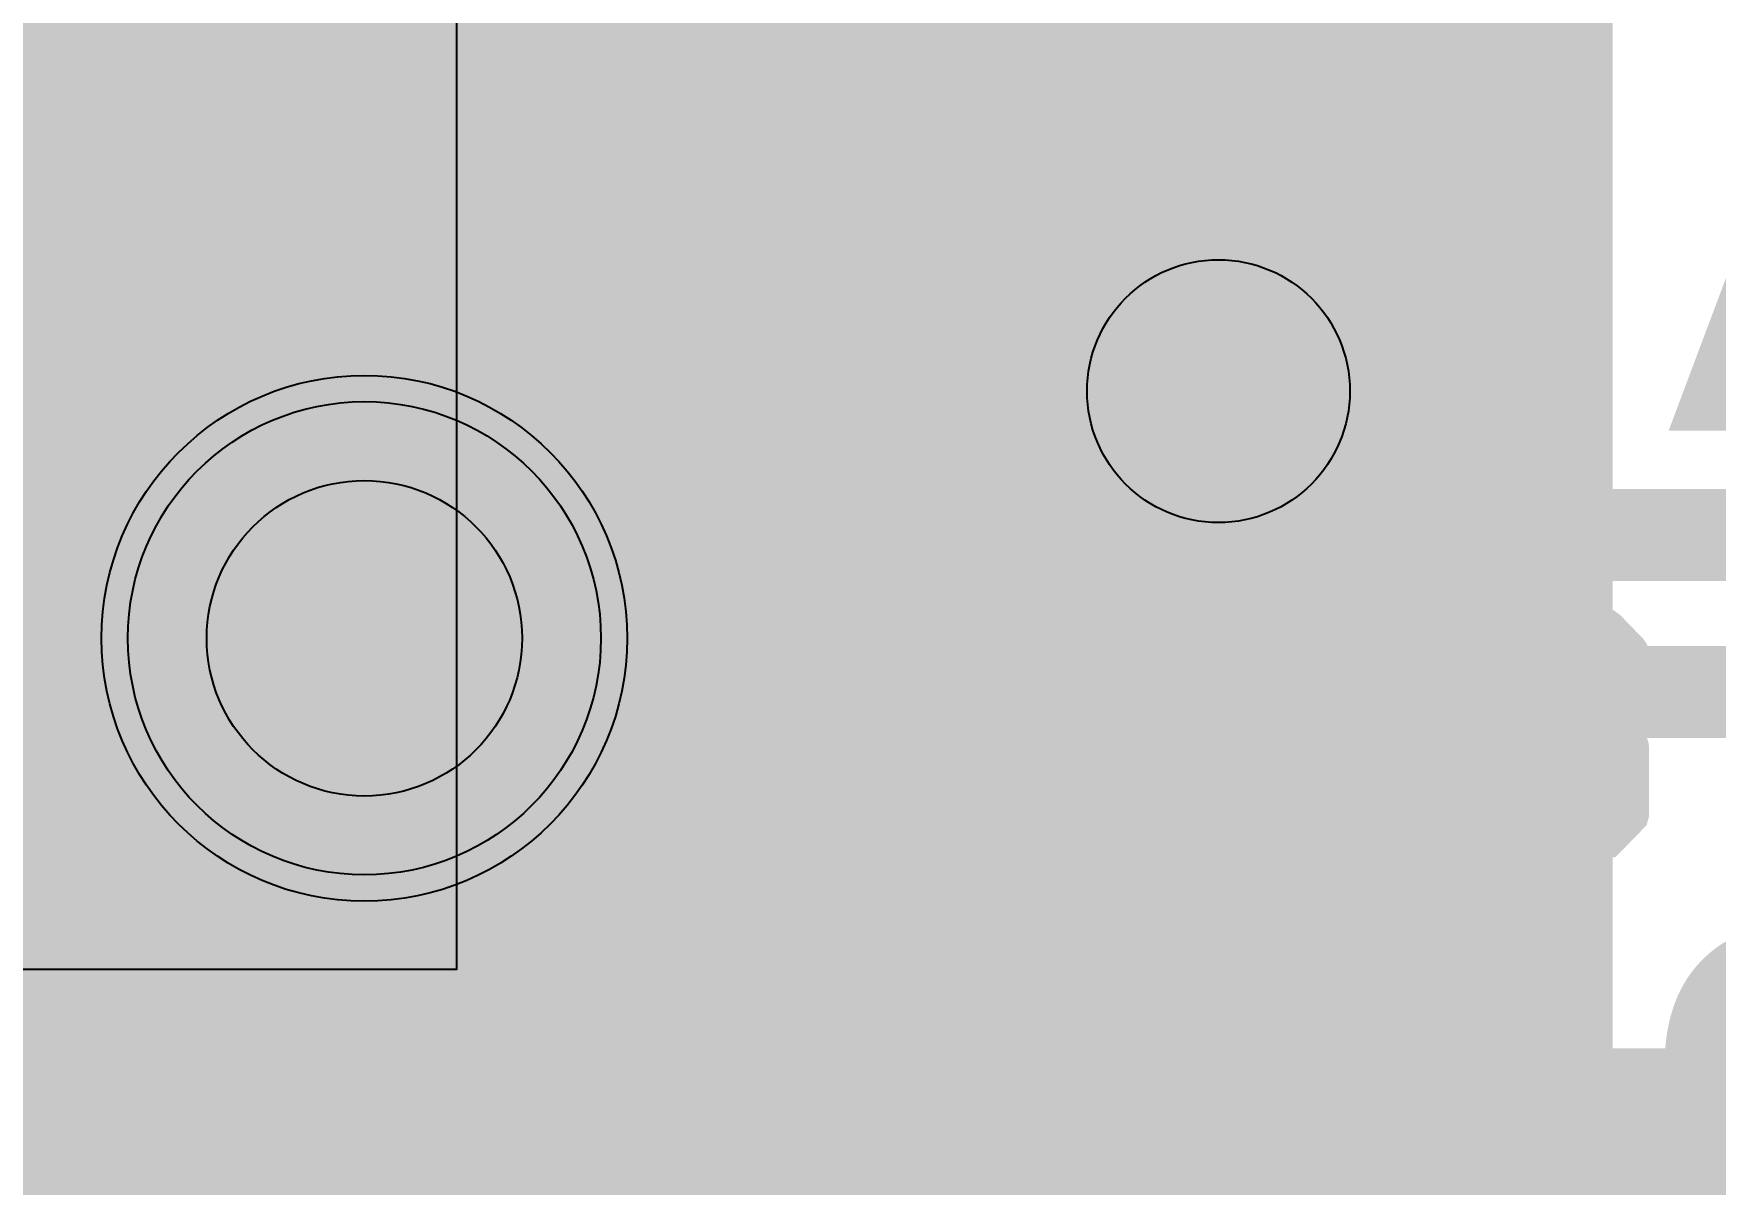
# Model space of a CAD drawing. Extents: x -28 to 199, y -61 to 255.
# Drawn here: x 74.99 to 81.39, y 218.23 to 222.61 of the extents above; entities that cross this region are included whole.
import ezdxf
from ezdxf.enums import TextEntityAlignment as Align

# ---------------------------------------------------------------- set-up
doc = ezdxf.new("R2010")
doc.units = 0
doc.header["$MEASUREMENT"] = 0
for name, color, linetype in [('ASSEMBLY_OUTLINES_TOP', 102, 'CONTINUOUS'), ('ASSEMBLY_PART_NUMBERS_BTM', 191, 'CONTINUOUS'), ('ASSEMBLY_PART_NUMBERS_TOP', 102, 'CONTINUOUS'), ('DRILL_DRAWING', 21, 'CONTINUOUS'), ('GENERATED_SILKSCREEN_BTM', 255, 'CONTINUOUS'), ('GENERATED_SILKSCREEN_TOP', 140, 'CONTINUOUS'), ('MOUNTING_HOLE_PADS_LAYER14', 150, 'CONTINUOUS'), ('MOUNTING_HOLE_PADS_LAYER17', 10, 'CONTINUOUS'), ('MOUNTING_HOLE_PADS_LAYER_2', 230, 'CONTINUOUS'), ('MOUNTING_HOLE_PADS_LAYER_3', 81, 'CONTINUOUS'), ('MOUNTING_HOLES_LAYER_2', 42, 'CONTINUOUS'), ('MOUNTING_HOLES_LAYER_3', 42, 'CONTINUOUS'), ('MOUNTING_HOLES_LAYER_BOT21', 42, 'CONTINUOUS'), ('MOUNTING_HOLES_LAYER_TOP', 42, 'CONTINUOUS'), ('PLACEMENT_OUTLINES_TOP', 130, 'CONTINUOUS'), ('PLANE_SHAPES_LAYER_2', 230, 'CONTINUOUS'), ('PLANE_SHAPES_LAYER_3', 81, 'CONTINUOUS'), ('SILKSCREEN_OUTLINES_TOP', 150, 'CONTINUOUS'), ('SILKSCREEN_REF_DES_BTM', 211, 'CONTINUOUS'), ('SILKSCREEN_REF_DES_TOP', 150, 'CONTINUOUS'), ('SOLDERMASK_PADS_BTM', 12, 'CONTINUOUS'), ('SOLDERMASK_PADS_TOP', 180, 'CONTINUOUS'), ('TRACES_LAYER_2', 230, 'CONTINUOUS'), ('TRACES_LAYER_BOTTOM', 10, 'CONTINUOUS'), ('TRACES_LAYER_TOP', 150, 'CONTINUOUS')]:
    doc.layers.add(name, color=color, linetype=linetype)
doc.styles.add('VERIBEST_GERBER_0', font='txt')

msp = doc.modelspace()

# ---------------------------------------------------------------- hatches: boundary and pattern name
at = {"layer": 'MOUNTING_HOLES_LAYER_2'}
h = msp.add_hatch(color=256, dxfattribs=at)
edge = h.paths.add_edge_path()
edge.add_arc((79.5, 221.25), 0.5, 0, 360)
h = msp.add_hatch(color=256, dxfattribs=at)
edge = h.paths.add_edge_path()
edge.add_arc((76.25, 220.31), 0.6, 0, 360)
at = {"layer": 'MOUNTING_HOLES_LAYER_3'}
h = msp.add_hatch(color=256, dxfattribs=at)
edge = h.paths.add_edge_path()
edge.add_arc((79.5, 221.25), 0.5, 0, 360)
h = msp.add_hatch(color=256, dxfattribs=at)
edge = h.paths.add_edge_path()
edge.add_arc((76.25, 220.31), 0.6, 0, 360)
at = {"layer": 'MOUNTING_HOLES_LAYER_BOT21'}
h = msp.add_hatch(color=256, dxfattribs=at)
edge = h.paths.add_edge_path()
edge.add_arc((79.5, 221.25), 0.5, 0, 360)
h = msp.add_hatch(color=256, dxfattribs=at)
edge = h.paths.add_edge_path()
edge.add_arc((76.25, 220.31), 0.6, 0, 360)
at = {"layer": 'MOUNTING_HOLES_LAYER_TOP'}
h = msp.add_hatch(color=256, dxfattribs=at)
edge = h.paths.add_edge_path()
edge.add_arc((79.5, 221.25), 0.5, 0, 360)
h = msp.add_hatch(color=256, dxfattribs=at)
edge = h.paths.add_edge_path()
edge.add_arc((76.25, 220.31), 0.6, 0, 360)
at = {"layer": 'PLANE_SHAPES_LAYER_2'}
h = msp.add_hatch(color=256, dxfattribs=at)
h.paths.add_polyline_path([(169.5, 129.25), (149.5, 129.25), (142.25, 122), (142.25, 90.5), (147.5, 90.5), (147.5, 80), (154, 80), (154, 69.25), (131.75, 69.25), (131.75, 73.25), (121.25, 73.25), (121.25, 81), (110.5, 81), (110.5, 125.75), (106.5, 125.75), (106.5, 128.75), (93.5, 128.75), (93.5, 120.25), (91.75, 120.25), (91.75, 121.5), (80, 121.5), (80, 118.25), (73.25, 118.25), (73.25, 124.5), (67.5, 124.5), (67.5, 128), (57.75, 128), (57.75, 120.25), (55.25, 120.25), (55.25, 121.5), (47.5, 121.5), (47.5, 119), (35, 119), (35, 134.75), (32.75, 134.75), (32.75, 159.75), (29.25, 159.75), (29.25, 175.25), (22.5, 175.25), (22.5, 195.25), (17.25, 195.25), (17.25, 198), (22.5, 198), (22.5, 216.5), (40.25, 216.5), (40.25, 235.5), (54.5, 235.5), (54.5, 254), (87.25, 254), (87.25, 236.25), (86.25, 236.25), (86.25, 228.75), (81, 228.75), (81, 218.75), (95.25, 218.75), (95.25, 194.5), (87, 194.5), (87, 172), (131.1, 172), (131.1, 208.75), (115.5, 208.75), (115.5, 213.75), (106.75, 213.75), (106.75, 218.75), (110.25, 222.25), (110.25, 226.25), (142.5, 226.25), (142.5, 221.5), (160.5, 221.5), (160.5, 240.75), (169.5, 240.75)])
h.paths.add_polyline_path([(35.5, 149.5), (41.75, 149.5), (41.75, 152), (39.25, 152), (39.25, 154), (37.75, 154), (37.75, 152), (35.5, 152)], flags=16)
h.paths.add_polyline_path([(37.5, 125.75), (37.5, 128.75), (42.75, 128.75), (42.75, 125.75)], flags=16)
h.paths.add_polyline_path([(52, 127.75), (52, 130.75), (54.25, 130.75), (54.25, 127.75)], flags=16)
h.paths.add_polyline_path([(50.75, 219.5), (50.75, 226.5), (71.75, 226.5), (71.75, 219.5)], flags=16)
h.paths.add_polyline_path([(66.5, 150.75), (66.5, 177.5), (72.25, 177.5), (72.25, 150.75)], flags=16)
h.paths.add_polyline_path([(47.25, 185.25), (73, 185.25), (73, 188.25), (70.25, 188.25), (70.25, 191), (47.25, 191)], flags=16)
h.paths.add_polyline_path([(84.5, 208), (84.5, 212.75), (85, 212.75), (85, 208)], flags=16)
h.paths.add_polyline_path([(61.5, 137.25), (87.75, 137.25), (87.75, 140.5), (84.75, 140.5), (84.75, 143), (61.5, 143)], flags=16)
h.paths.add_polyline_path([(88.75, 127), (88.75, 130), (91, 130), (91, 127)], flags=16)
h.paths.add_polyline_path([(85.5, 130.25), (85.5, 132.5), (91, 132.5), (91, 130.25)], flags=16)
h.paths.add_polyline_path([(108.75, 142.25), (135.75, 142.25), (135.75, 145.75), (132.25, 145.75), (132.25, 149), (108.75, 149)], flags=16)
h.paths.add_polyline_path([(114.25, 126.75), (140.75, 126.75), (140.75, 129.75), (137.25, 129.75), (137.25, 133), (114.25, 133)], flags=16)
h.paths.add_polyline_path([(155.25, 180.25), (166.25, 180.25), (166.25, 186.25), (152.25, 186.25), (152.25, 183), (155.25, 183)], flags=16)
at = {"layer": 'PLANE_SHAPES_LAYER_3'}
h = msp.add_hatch(color=256, dxfattribs=at)
h.paths.add_polyline_path([(169.5, 129.25), (149.5, 129.25), (142.25, 122), (142.25, 90.5), (147.5, 90.5), (147.5, 80), (154, 80), (154, 69.25), (131.75, 69.25), (131.75, 73.25), (121.25, 73.25), (121.25, 81), (110.5, 81), (110.5, 125.75), (106.5, 125.75), (106.5, 128.75), (93.5, 128.75), (93.5, 120.25), (91.75, 120.25), (91.75, 121.5), (80, 121.5), (80, 118.25), (73.25, 118.25), (73.25, 124.5), (67.5, 124.5), (67.5, 127.75), (58.25, 127.75), (58.25, 130.25), (88.75, 130.25), (88.75, 127), (91, 127), (91, 132.5), (55, 132.5), (55, 131.25), (52, 131.25), (52, 127.75), (55, 127.75), (55, 127.25), (57.75, 127.25), (57.75, 120.25), (55.25, 120.25), (55.25, 121.5), (47.5, 121.5), (47.5, 119), (35, 119), (35, 134.75), (32.75, 134.75), (32.75, 159.75), (29.25, 159.75), (29.25, 175.25), (22.5, 175.25), (22.5, 195.25), (17.25, 195.25), (17.25, 198), (22.5, 198), (22.5, 216.5), (40.25, 216.5), (40.25, 235.5), (54.5, 235.5), (54.5, 254), (87.25, 254), (87.25, 236.25), (86.25, 236.25), (86.25, 228.75), (81, 228.75), (81, 218.75), (95.25, 218.75), (95.25, 194.5), (87, 194.5), (87, 172), (131.1, 172), (131.1, 208.75), (115.5, 208.75), (115.5, 213.75), (106.75, 213.75), (106.75, 218.75), (110.25, 222.25), (110.25, 226.25), (142.5, 226.25), (142.5, 221.5), (160.5, 221.5), (160.5, 240.75), (169.5, 240.75)])
h.paths.add_polyline_path([(35.5, 149.5), (41.75, 149.5), (41.75, 152), (39.25, 152), (39.25, 154), (37.75, 154), (37.75, 152), (35.5, 152)], flags=16)
h.paths.add_polyline_path([(37.5, 125.75), (37.5, 128.75), (42.75, 128.75), (42.75, 125.75)], flags=16)
h.paths.add_polyline_path([(50.75, 219.5), (50.75, 226.5), (71.75, 226.5), (71.75, 219.5)], flags=16)
h.paths.add_polyline_path([(66.5, 150.75), (66.5, 177.5), (72.25, 177.5), (72.25, 150.75)], flags=16)
h.paths.add_polyline_path([(47.25, 185.25), (73, 185.25), (73, 188.25), (70.25, 188.25), (70.25, 191), (47.25, 191)], flags=16)
h.paths.add_polyline_path([(84.5, 208), (84.5, 212.75), (85, 212.75), (85, 208)], flags=16)
h.paths.add_polyline_path([(61.5, 137.25), (87.75, 137.25), (87.75, 140.5), (84.75, 140.5), (84.75, 143), (61.5, 143)], flags=16)
h.paths.add_polyline_path([(108.75, 142.25), (135.75, 142.25), (135.75, 145.75), (132.25, 145.75), (132.25, 149), (108.75, 149)], flags=16)
h.paths.add_polyline_path([(114.25, 126.75), (140.75, 126.75), (140.75, 129.75), (137.25, 129.75), (137.25, 133), (114.25, 133)], flags=16)
h.paths.add_polyline_path([(155.25, 180.25), (166.25, 180.25), (166.25, 186.25), (152.25, 186.25), (152.25, 183), (155.25, 183)], flags=16)

# ---------------------------------------------------------------- linework, layer by layer
at = {"layer": 'ASSEMBLY_OUTLINES_TOP', "const_width": 0.2}
msp.add_lwpolyline([(48.9, 219.05), (48.9, 226.45), (76.6, 226.45), (76.6, 219.05)], close=True, dxfattribs=at)
at = {"layer": 'GENERATED_SILKSCREEN_BTM', "const_width": 0.15}
for points in [[(74.29002, 218.41242), (75.11322, 218.41242), (75.11922, 218.41362), (75.12402, 218.41602), (75.12882, 218.41722), (75.13242, 218.42082), (75.29682, 218.62242), (75.29922, 218.62842), (75.30042, 218.62962), (75.30042, 218.63202), (75.30162, 218.63442), (75.30162, 218.63562), (75.30162, 218.63802), (75.30162, 219.04242), (75.30042, 219.04722), (75.29922, 219.05202), (75.29682, 219.05682), (75.13242, 219.25842), (75.12882, 219.26322), (75.12402, 219.26562), (75.11922, 219.26802), (75.11322, 219.26922), (74.29002, 219.26922)], [(74.30202, 219.22002), (75.10122, 219.22002), (75.25242, 219.03522), (75.25242, 218.64762), (75.10122, 218.46042), (74.30202, 218.46042), (74.15082, 218.64762), (74.15082, 219.03522), (74.30202, 219.22002)]]:
    msp.add_lwpolyline(points, dxfattribs=at)
at = {"layer": 'GENERATED_SILKSCREEN_TOP', "const_width": 0.15}
for points in [[(76.600005, 221.220012, 2.7616e-06), (76.599995, 221.220016), (76.599995, 226.449995), (48.900005, 226.449995), (48.900005, 221.220016, 2.7616e-06), (48.899995, 221.220012), (48.899995, 226.45, -0.4142135624), (48.9, 226.450005), (76.6, 226.450005, -0.4142135624), (76.600005, 226.45), (76.600005, 221.220012)], [(76.600005, 219.05, -0.4142135624), (76.6, 219.049995), (48.9, 219.049995, -0.4142135624), (48.899995, 219.05), (48.899995, 219.399988, 2.7616e-06), (48.900005, 219.399984), (48.900005, 219.050005), (76.599995, 219.050005), (76.599995, 219.399984, 2.7616e-06), (76.600005, 219.399988), (76.600005, 219.05)]]:
    msp.add_lwpolyline(points, format="xyb", dxfattribs=at)
for points in [[(78.824, 220.0424), (78.8264, 220.044), (78.8272, 220.048), (78.8296, 220.052), (78.8296, 220.056), (78.8296, 220.2208), (78.8296, 220.2248), (78.8272, 220.2272), (78.8272, 220.2296), (78.8264, 220.2304), (78.8256, 220.2312), (78.824, 220.2328), (78.688, 220.3432), (78.684, 220.3448), (78.6808, 220.3456), (78.6776, 220.3464), (78.2744, 220.3464), (78.2672, 220.3448), (78.2624, 220.3408), (78.2584, 220.336), (78.2568, 220.3304), (78.2568, 219.5624), (78.2584, 219.556), (78.2624, 219.552), (78.2672, 219.5496), (78.2728, 219.5488), (78.2792, 219.5496), (78.2848, 219.552), (78.2888, 219.556), (78.2904, 219.5624), (78.2904, 219.9304), (78.6664, 219.9304), (78.7976, 219.5576), (78.8008, 219.552), (78.8064, 219.5488), (78.8128, 219.548), (78.8176, 219.5496), (78.8224, 219.552), (78.8264, 219.556), (78.8288, 219.5616), (78.8272, 219.568), (78.696, 219.9408), (78.824, 220.0424)], [(79.4448, 220.3432), (79.5792, 220.2336), (79.5816, 220.2296), (79.5824, 220.2264), (79.584, 220.224), (79.5848, 220.2208), (79.5848, 220.1112), (79.584, 220.108), (79.5824, 220.1032), (79.5816, 220.0992), (79.5792, 220.0976), (79.0464, 219.6648), (79.0464, 219.5792), (79.5688, 219.5792), (79.5744, 219.5776), (79.5792, 219.5744), (79.5816, 219.5688), (79.5824, 219.5624), (79.5816, 219.5568), (79.5792, 219.5512), (79.5744, 219.548), (79.5688, 219.5464), (79.0296, 219.5464), (79.0232, 219.548), (79.0192, 219.552), (79.0152, 219.556), (79.0136, 219.5624), (79.0136, 219.672), (79.0144, 219.6744), (79.016, 219.68), (79.0176, 219.6824), (79.0192, 219.684), (79.0208, 219.6856), (79.5528, 220.1192), (79.5528, 220.2128), (79.428, 220.3136), (79.1696, 220.3136), (79.0392, 220.2072), (79.0336, 220.2056), (79.028, 220.2064), (79.0232, 220.2088), (79.02, 220.2136), (79.0168, 220.2184), (79.016, 220.224), (79.016, 220.2272), (79.0168, 220.2296), (79.0208, 220.2336), (79.1552, 220.3432), (79.1584, 220.344), (79.1608, 220.3448), (79.1616, 220.3456), (79.1648, 220.3464), (79.4344, 220.3464), (79.4376, 220.3456), (79.4384, 220.3456), (79.4392, 220.3448), (79.4416, 220.344), (79.4448, 220.3432)], [(80.2008, 220.3432), (80.3352, 220.2336), (80.3392, 220.2296), (80.34, 220.2232), (80.3392, 220.2184), (80.3376, 220.2144), (80.3352, 220.2112), (80.3312, 220.208), (80.3272, 220.2056), (80.3232, 220.2048), (80.3192, 220.2048), (80.316, 220.2072), (80.1848, 220.3136), (79.9256, 220.3136), (79.8024, 220.2128), (79.8024, 219.9256), (79.9112, 220.0144), (79.9144, 220.0152), (79.916, 220.016), (79.9168, 220.016), (79.9168, 220.0168), (79.9208, 220.0176), (80.1904, 220.0176), (80.1936, 220.0168), (80.1936, 220.016), (80.1952, 220.016), (80.1976, 220.0152), (80.2, 220.0144), (80.3352, 219.9056), (80.336, 219.9032), (80.3376, 219.9024), (80.3384, 219.9016), (80.3384, 219.9), (80.34, 219.8944), (80.3408, 219.892), (80.3408, 219.672), (80.34, 219.668), (80.3384, 219.6648), (80.3376, 219.6616), (80.3352, 219.6592), (80.2008, 219.5496), (80.1968, 219.548), (80.196, 219.5472), (80.1944, 219.5472), (80.1928, 219.5464), (80.192, 219.5464), (80.1904, 219.5464), (79.9208, 219.5464), (79.9176, 219.5472), (79.9144, 219.548), (79.9112, 219.5496), (79.7768, 219.6592), (79.7752, 219.6608), (79.7736, 219.6616), (79.772, 219.664), (79.7704, 219.6696), (79.7696, 219.672), (79.7696, 220.2208), (79.7704, 220.2248), (79.772, 220.228), (79.7736, 220.2296), (79.7752, 220.2312), (79.7768, 220.2336), (79.9112, 220.3432), (79.9144, 220.344), (79.9168, 220.3448), (79.9176, 220.3456), (79.9208, 220.3464), (80.1904, 220.3464), (80.1936, 220.3456), (80.1944, 220.3456), (80.1952, 220.3448), (80.1976, 220.344), (80.2008, 220.3432)], [(81.0624, 220.0512), (81.0368, 219.9744), (81.0624, 219.8976), (81.0624, 219.8952), (81.0632, 219.892), (81.0632, 219.6448), (81.0632, 219.6424), (81.0624, 219.64), (81.0616, 219.6368), (81.0584, 219.6336), (80.9784, 219.5512), (80.9752, 219.548), (80.9704, 219.5472), (80.9672, 219.5464), (80.6736, 219.5464), (80.6712, 219.5464), (80.6688, 219.5472), (80.6656, 219.548), (80.6624, 219.5512), (80.5824, 219.6336), (80.5792, 219.6368), (80.5776, 219.64), (80.5776, 219.6448), (80.5776, 219.892), (80.5776, 219.8952), (80.5776, 219.8968), (80.5784, 219.8976), (80.604, 219.9744), (80.5784, 220.0512), (80.5776, 220.052), (80.5776, 220.0568), (80.5776, 220.2488), (80.5776, 220.252), (80.5792, 220.256), (80.5824, 220.26), (80.6624, 220.3424), (80.6656, 220.3448), (80.6688, 220.3456), (80.6712, 220.3464), (80.6736, 220.3464), (80.9672, 220.3464), (80.9704, 220.3456), (80.9752, 220.3448), (80.9784, 220.3424), (81.0584, 220.26), (81.0616, 220.2552), (81.0624, 220.252), (81.0632, 220.2488), (81.0632, 220.0568), (81.0632, 220.0536), (81.0624, 220.052), (81.0624, 220.0512)], [(78.2904, 220.3136), (78.6728, 220.3136), (78.7976, 220.2128), (78.7976, 220.064), (78.6728, 219.9624), (78.2904, 219.9624), (78.2904, 220.3136)], [(80.6096, 220.24), (80.6096, 220.0584), (80.6312, 219.9896), (81.008, 219.9896), (81.0312, 220.0584), (81.0312, 220.24), (80.96, 220.3136), (80.6816, 220.3136), (80.6096, 220.24)], [(79.8024, 219.884), (79.8024, 219.68), (79.9256, 219.5792), (80.184, 219.5792), (80.3088, 219.68), (80.3088, 219.884), (80.184, 219.9856), (79.9256, 219.9856), (79.8024, 219.884)], [(80.6096, 219.8888), (80.6096, 219.652), (80.6816, 219.5792), (80.96, 219.5792), (81.0312, 219.652), (81.0312, 219.8888), (81.008, 219.9576), (80.6312, 219.9576), (80.6096, 219.8888)], [(79.4964, 218.85), (79.606, 218.9844), (79.6084, 218.9884), (79.6116, 218.9892), (79.6148, 218.9908), (79.6188, 218.9916), (80.1676, 218.9916), (80.1716, 218.9908), (80.1748, 218.9892), (80.1772, 218.9876), (80.178, 218.9868), (80.1804, 218.9844), (80.29, 218.85), (80.2908, 218.8476), (80.2916, 218.8452), (80.2924, 218.8444), (80.2932, 218.8412), (80.2932, 218.5716), (80.2924, 218.5676), (80.2916, 218.566), (80.2908, 218.5636), (80.29, 218.5612), (80.1804, 218.426), (80.1764, 218.4228), (80.17, 218.4212), (80.166, 218.422), (80.162, 218.4236), (80.158, 218.426), (80.1548, 218.43), (80.1524, 218.434), (80.1516, 218.438), (80.1516, 218.442), (80.154, 218.4452), (80.2604, 218.5772), (80.2604, 218.8356), (80.1596, 218.9588), (79.6268, 218.9588), (79.526, 218.8356), (79.526, 218.5772), (79.6324, 218.4452), (79.6348, 218.442), (79.6348, 218.438), (79.634, 218.434), (79.6316, 218.43), (79.6284, 218.426), (79.6244, 218.4236), (79.6204, 218.422), (79.6148, 218.4212), (79.61, 218.4228), (79.606, 218.426), (79.4964, 218.5612), (79.4948, 218.5644), (79.494, 218.5652), (79.494, 218.5676), (79.494, 218.5684), (79.4932, 218.5692), (79.4932, 218.5716), (79.4932, 218.8412), (79.494, 218.8444), (79.4948, 218.8476), (79.4964, 218.85)], [(78.6104, 218.3868), (78.612, 218.3812), (78.6152, 218.3764), (78.6208, 218.374), (78.6264, 218.3732), (78.6328, 218.374), (78.6384, 218.3764), (78.6416, 218.3812), (78.6432, 218.3868), (78.6432, 218.9268), (78.6416, 218.9324), (78.6376, 218.9364), (78.6336, 218.9412), (78.6272, 218.9428), (77.8592, 218.9428), (77.8536, 218.9412), (77.8488, 218.9372), (77.8464, 218.9324), (77.8456, 218.9268), (77.8464, 218.9204), (77.8488, 218.9148), (77.8536, 218.9108), (77.8592, 218.9092), (78.2632, 218.9092), (78.2632, 218.5468), (78.264, 218.5412), (78.268, 218.5364), (78.2736, 218.534), (78.2792, 218.5332), (78.2856, 218.534), (78.2912, 218.5364), (78.2944, 218.5412), (78.296, 218.5468), (78.296, 218.9092), (78.6104, 218.9092), (78.6104, 218.3868)], [(78.6432, 217.7556), (78.6432, 218.1708), (78.6416, 218.1764), (78.6384, 218.1812), (78.6328, 218.1852), (78.6272, 218.1868), (78.2776, 218.1868), (78.2752, 218.1868), (78.2728, 218.1868), (77.8592, 218.1868), (77.8536, 218.1852), (77.848, 218.1812), (77.844, 218.1764), (77.8432, 218.1708), (77.8432, 217.7508)]]:
    msp.add_lwpolyline(points, dxfattribs=at)
at = {"layer": 'MOUNTING_HOLE_PADS_LAYER14'}
msp.add_circle((76.25, 220.31), 0.9, dxfattribs=at)
at = {"layer": 'MOUNTING_HOLE_PADS_LAYER17'}
msp.add_circle((76.25, 220.31), 0.9, dxfattribs=at)
at = {"layer": 'MOUNTING_HOLE_PADS_LAYER_2'}
msp.add_circle((76.25, 220.31), 0.9, dxfattribs=at)
at = {"layer": 'MOUNTING_HOLE_PADS_LAYER_3'}
msp.add_circle((76.25, 220.31), 0.9, dxfattribs=at)
at = {"layer": 'MOUNTING_HOLES_LAYER_2'}
for centre, radius in [((79.5, 221.25), 0.5), ((76.25, 220.31), 0.6)]:
    msp.add_circle(centre, radius, dxfattribs=at)
at = {"layer": 'MOUNTING_HOLES_LAYER_3'}
for centre, radius in [((79.5, 221.25), 0.5), ((76.25, 220.31), 0.6)]:
    msp.add_circle(centre, radius, dxfattribs=at)
at = {"layer": 'MOUNTING_HOLES_LAYER_BOT21'}
for centre, radius in [((79.5, 221.25), 0.5), ((76.25, 220.31), 0.6)]:
    msp.add_circle(centre, radius, dxfattribs=at)
at = {"layer": 'MOUNTING_HOLES_LAYER_TOP'}
for centre, radius in [((79.5, 221.25), 0.5), ((76.25, 220.31), 0.6)]:
    msp.add_circle(centre, radius, dxfattribs=at)
at = {"layer": 'PLACEMENT_OUTLINES_TOP'}
msp.add_lwpolyline([(48.9, 219.05), (48.9, 226.45), (76.6, 226.45), (76.6, 219.05)], close=True, dxfattribs=at)
at = {"layer": 'SILKSCREEN_OUTLINES_TOP'}
msp.add_lwpolyline([(48.9, 219.05), (48.9, 226.45), (76.6, 226.45), (76.6, 219.05)], close=True, dxfattribs=at)
at = {"layer": 'SOLDERMASK_PADS_BTM'}
msp.add_circle((76.25, 220.31), 1, dxfattribs=at)
at = {"layer": 'SOLDERMASK_PADS_TOP'}
msp.add_circle((76.25, 220.31), 1, dxfattribs=at)
at = {"layer": 'TRACES_LAYER_2', "const_width": 0.35}
for points in [[(39, 157.75), (39, 164.278948), (39.977084, 165.256032), (39.977084, 195.954471), (60.237, 216.214387), (76.851201, 216.214387), (80.742914, 220.1061), (91.363492, 220.1061), (91.940199, 220.682807), (101.119002, 220.682807), (104.461707, 224.025512), (105.460006, 224.025512), (107.101084, 225.66659), (107.101084, 228.559662), (109.375, 230.833578), (109.375, 237.875), (108.5, 238.75)], [(108.5, 236.75), (108.5, 230.833578), (106.588042, 228.92162), (106.588042, 225.860655), (105.279387, 224.552), (104.281088, 224.552), (100.911895, 221.182807), (91.457807, 221.182807), (90.977327, 220.702327), (80.533007, 220.702327), (76.721293, 216.890613), (60.206119, 216.890613), (39.477084, 196.161578), (39.477084, 165.651779), (37.478919, 163.653614), (37.478919, 157.997487), (37.231432, 157.75), (36.75, 157.75)]]:
    msp.add_lwpolyline(points, dxfattribs=at)
at = {"layer": 'TRACES_LAYER_BOTTOM', "const_width": 0.5}
msp.add_lwpolyline([(78.2, 215.3), (78.2, 227.010052), (71.925769, 233.284283), (70.59486, 233.284283)], dxfattribs=at)
at = {"layer": 'TRACES_LAYER_TOP', "const_width": 0.5}
for points in [[(105.907864, 223.8), (101.033983, 223.8), (95.657992, 218.424009), (80.131692, 218.424009), (77.964795, 220.590906), (77.964795, 223.795179), (75.807829, 225.952145), (54.699639, 225.952145), (53.722272, 224.974778), (53.722272, 219.967896), (56.333332, 217.356836), (56.333332, 214.453813), (55.979519, 214.1), (53.75, 214.1)], [(70.25, 224.25), (71.75, 222.75), (71.75, 220.24051), (72.986018, 219.004492), (74.816819, 219.004492), (75.5, 218.321311), (75.5, 217.35)]]:
    msp.add_lwpolyline(points, dxfattribs=at)

# ---------------------------------------------------------------- texts
at = {"layer": 'ASSEMBLY_PART_NUMBERS_BTM', "style": 'VERIBEST_GERBER_0', "text_generation_flag": 2}
for s, p in [('CL10B104KB8SFNC', (78.21, 240.75)), ('GRM32DR71E106KA12L', (78.79, 237.25))]:
    msp.add_text(s, height=2.032, rotation=90, dxfattribs=at).set_placement(p, align=Align.TOP_LEFT)
msp.add_text('NLFV32T-1R0M-EF', height=2.032, dxfattribs=at).set_placement((91, 219.21), align=Align.TOP_LEFT)
at = {"layer": 'ASSEMBLY_PART_NUMBERS_TOP', "style": 'VERIBEST_GERBER_0'}
msp.add_text('CL21B106KOQNNNE', height=2.032, rotation=270, dxfattribs=at).set_placement((83.96, 223.75), align=Align.TOP_LEFT)
at = {"layer": 'DRILL_DRAWING', "style": 'VERIBEST_GERBER_0'}
for s, p in [('A', (82.1, 222.1)), ('T', (79.5, 221.25)), ('F', (76.25, 220.31))]:
    msp.add_text(s, height=2, dxfattribs=at).set_placement(p, align=Align.MIDDLE_CENTER)
at = {"layer": 'SILKSCREEN_REF_DES_BTM', "style": 'VERIBEST_GERBER_0', "text_generation_flag": 2}
msp.add_text('OSC19', height=1.2, rotation=90, dxfattribs=at).set_placement((74.10642, 219.43122), align=Align.TOP_LEFT)
at = {"layer": 'SILKSCREEN_REF_DES_TOP', "style": 'VERIBEST_GERBER_0'}
msp.add_text('R268', height=0.8, dxfattribs=at).set_placement((78.15, 220.36), align=Align.TOP_LEFT)
for s, p in [('C146', (80.29, 219.1)), ('FB79', (78.64, 219.05))]:
    msp.add_text(s, height=0.8, rotation=270, dxfattribs=at).set_placement(p, align=Align.TOP_LEFT)

doc.saveas('drawing.dxf')
